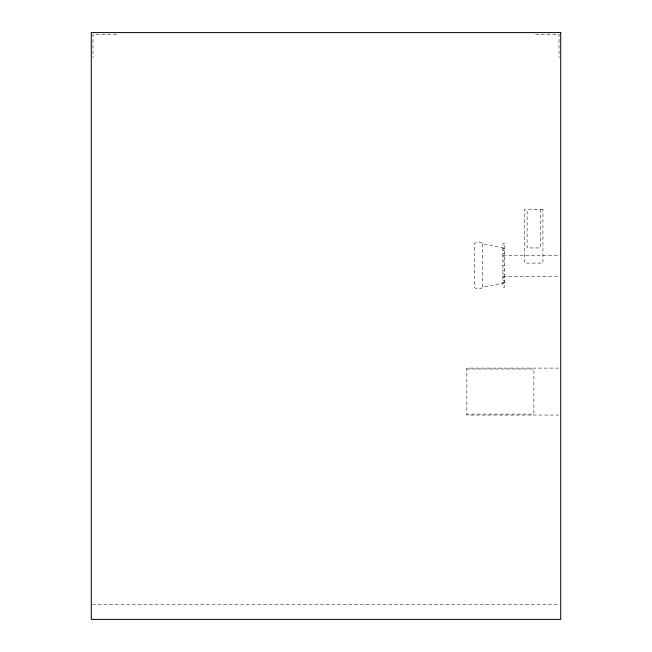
<?xml version="1.0" encoding="UTF-8"?>
<svg xmlns="http://www.w3.org/2000/svg" width="652" height="652" viewBox="0 0 652 652"><rect width="100%" height="100%" fill="white"/><g stroke="black" fill="none" stroke-linecap="round" stroke-linejoin="round"><path stroke-width="0.49" stroke-dasharray="3.26 2.44" d="M504.558 282.772L482.757 287.312C480.524 289.521 476.612 289.521 474.379 287.312L474.379 243.726C476.612 241.509 480.524 241.509 482.757 243.726L504.558 248.265M116.431 34.295L92.975 34.295L92.975 57.751M535.569 34.295L559.025 34.295L559.025 57.751M502.879 248.852L504.558 248.852M502.879 250.58L504.558 250.58M502.879 253.318L504.558 253.318M502.879 255.25L560.72 255.25M502.879 256.888L504.558 256.888M502.879 261.053L504.558 261.053M502.879 265.519L504.558 265.519M502.879 269.985L504.558 269.985M502.879 274.142L504.558 274.142M502.879 276.407L558.691 276.407M502.879 277.719L504.558 277.719M502.879 280.458L504.558 280.458M502.879 282.186L504.558 282.186M558.699 368.103L466.832 368.103L466.832 415.047L558.699 415.047M466.832 369.024L533.898 369.024L533.898 414.118L466.832 414.118M92.299 604.314L558.683 604.314M540.288 209.373L540.288 247.939L527.101 247.939L527.101 209.373M482.757 243.726L482.757 287.312M542.92 209.373L524.469 209.373L524.469 263.09L542.92 263.09L542.92 209.373M504.558 243.726L502.879 243.726L502.879 287.312L504.558 287.312L504.558 243.726"/><path stroke-width="0.98" d="M560.72 32.6L91.28 32.6L91.28 619.4L560.72 619.4L560.72 32.6"/></g></svg>
